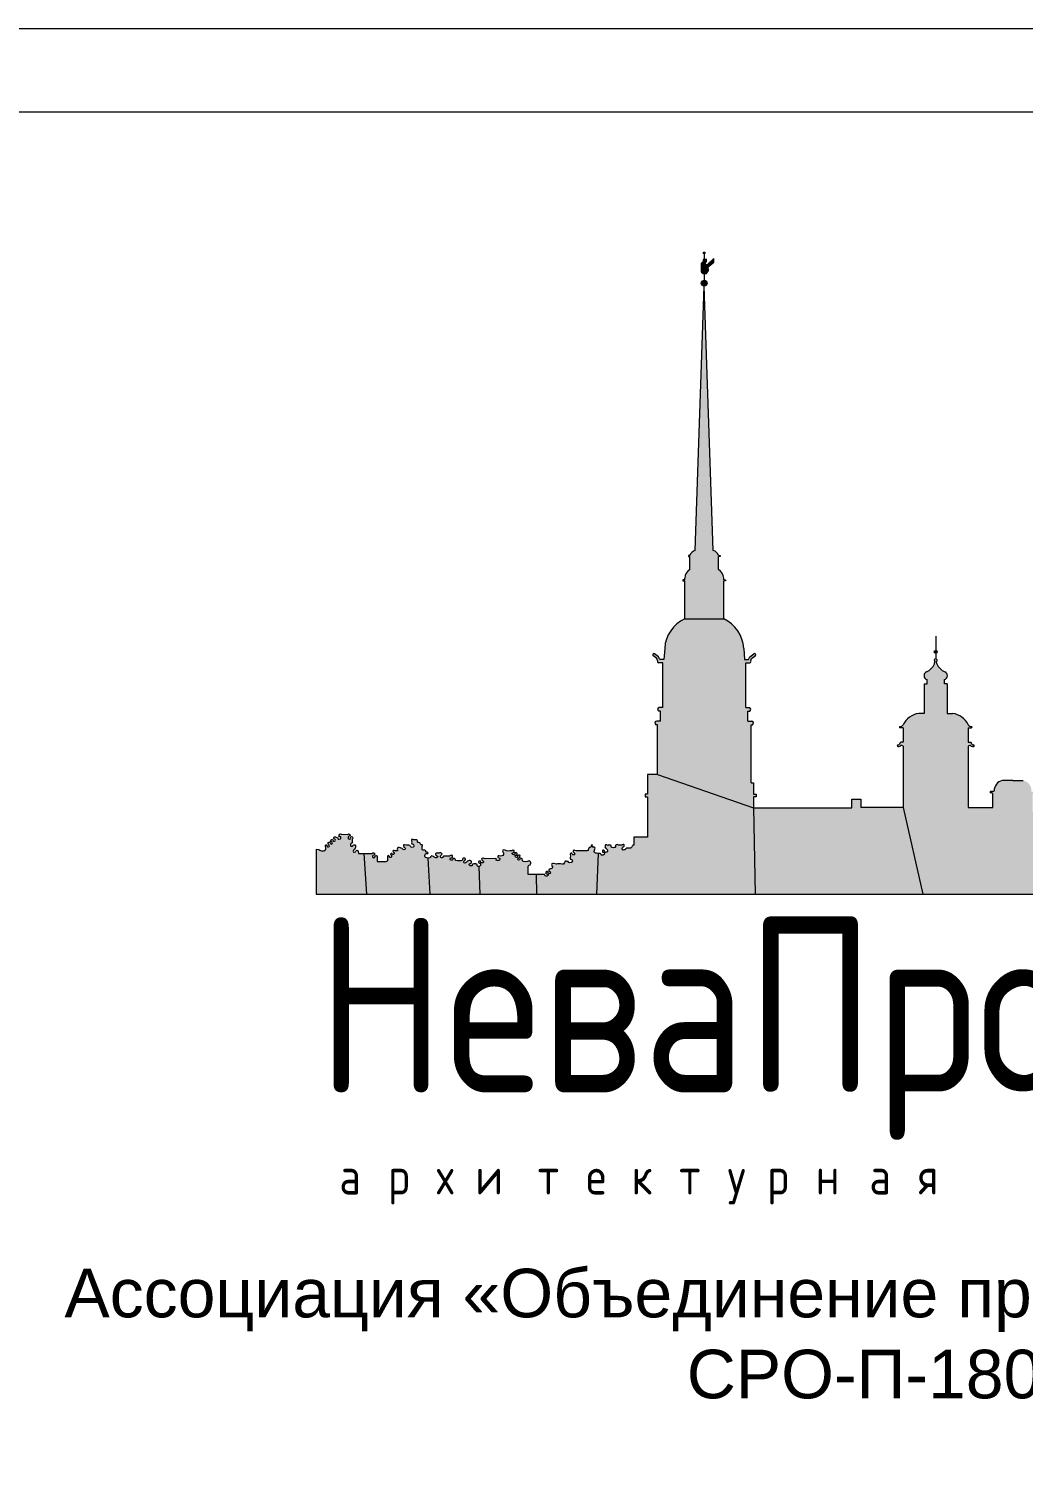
# Model space of a CAD drawing. Header units: metres. Extents: x -1525 to -1043, y -1331 to -1144.
# Drawn here: x -1490.4 to -1484.43, y -1164.93 to -1156.33 of the extents above; entities that cross this region are included whole.
import ezdxf

# ---------------------------------------------------------------- set-up
doc = ezdxf.new("R2010")
doc.units = ezdxf.units.M
doc.header["$MEASUREMENT"] = 0
doc.layers.add('контур здания на ситуации', color=1, linetype='Continuous', lineweight=30)
doc.styles.add('GOST 2.304', font='CS_Gost2304.shx')
doc.styles.get("Standard").update_dxf_attribs({"font": 'txt.shx', "width": 0.8, "height": 0.0025})

# ---------------------------------------------------------------- blocks, each defined once
blk = doc.blocks.new('A$C2C6E360E_1_4')
at = {"linetype": 'Continuous', "lineweight": -2, "ltscale": 0.1}
for points in [[(-10.6662, -0.6725), (-10.6871, -0.672), (-10.6985, -0.6636), (-10.6989, -0.6128), (-10.6875, -0.6012), (-10.6875, -0.5876), (-10.6671, -0.5873), (-10.6674, -0.6026), (-10.6733, -0.603), (-10.6725, -0.6205), (-10.6634, -0.6202), (-10.6229, -0.582), (-10.6235, -0.6054), (-10.6556, -0.6334), (-10.6539, -0.6544)], [(-10.6753, -0.549, 1), (-10.6854, -0.549, 1)], [(-10.5634, -2.5175), (-10.5519, -2.5175), (-10.5519, -2.5113), (-10.5634, -2.5113), (-10.5634, -2.501, 0.245371), (-10.5938, -2.4487), (-10.5938, -2.3719), (-10.5855, -2.3719), (-10.5855, -2.3658), (-10.5938, -2.3658, 0.240353), (-10.6259, -2.3359), (-10.6803, -0.7479), (-10.7348, -2.3359, 0.240353), (-10.7668, -2.3658), (-10.7752, -2.3658), (-10.7752, -2.3719), (-10.7668, -2.3719), (-10.7668, -2.4487, 0.245371), (-10.7972, -2.501), (-10.7972, -2.5113), (-10.8087, -2.5113), (-10.8087, -2.5175), (-10.7972, -2.5175), (-10.7972, -2.7456), (-10.5634, -2.7456)], [(-10.663, -0.7305, 1), (-10.6977, -0.7305, 1)], [(-10.4314, -3.0104), (-10.4059, -3.0104, 0.409034), (-10.4005, -2.9962), (-10.3968, -2.9834), (-10.3722, -2.9649, 0.850559), (-10.3843, -2.9567), (-10.407, -2.9737), (-10.4138, -2.9902), (-10.4383, -2.9902), (-10.4434, -2.9226, 0.273634), (-10.5634, -2.7456), (-10.7972, -2.7456, 0.273634), (-10.9173, -2.9226), (-10.9224, -2.9902), (-10.9468, -2.9902), (-10.9537, -2.9737), (-10.9783, -2.9552, 0.71604), (-10.9885, -2.9649), (-10.9639, -2.9834), (-10.9602, -2.9962, 0.409034), (-10.9548, -3.0104), (-10.9293, -3.0104), (-10.9293, -3.2778), (-10.9512, -3.2778, 0.692678), (-10.9533, -3.2989), (-10.9424, -3.2989), (-10.9424, -3.3595), (-10.9653, -3.3595, 0.789101), (-10.9696, -3.381), (-10.9613, -3.381), (-10.9613, -3.6795), (-10.3843, -3.8808), (-10.3843, -3.814), (-10.3688, -3.814), (-10.3688, -3.7976), (-10.3843, -3.7976), (-10.3843, -3.7292), (-10.3994, -3.7292), (-10.3994, -3.381), (-10.3911, -3.381, 0.818526), (-10.3962, -3.3595), (-10.4183, -3.3595), (-10.4183, -3.2989), (-10.4074, -3.2989, 0.692678), (-10.4095, -3.2778), (-10.4314, -3.2778)], [(-8.613, -3.9381), (-8.6155, -3.9381), (-8.6188, -3.9354), (-8.6221, -3.9283), (-8.6285, -3.9275), (-8.6338, -3.9254), (-8.6393, -3.9248), (-8.6442, -3.9271), (-8.6464, -3.9294), (-8.648, -3.9376), (-8.6533, -3.9397), (-8.6609, -3.9406), (-8.6687, -3.9397), (-8.6748, -3.939), (-8.6771, -3.9303), (-8.6782, -3.9273), (-8.6813, -3.9259), (-8.6883, -3.9258), (-8.6912, -3.9303), (-8.6931, -3.9334), (-8.695, -3.9362), (-8.7051, -3.9331), (-8.7041, -3.924), (-8.6989, -3.9214), (-8.6932, -3.9187), (-8.6918, -3.9153), (-8.6954, -3.9071), (-8.7036, -3.9053), (-8.7091, -3.9048), (-8.7091, -3.794), (-8.7043, -3.794), (-8.7043, -3.7898), (-8.6955, -3.7898, 0.987681), (-8.6974, -3.7821), (-8.7177, -3.7821, 0.380531), (-8.7661, -3.7162), (-8.8291, -3.7162), (-8.8921, -3.7162, 0.380531), (-8.9405, -3.7821), (-8.9625, -3.7821, 1.012473), (-8.9606, -3.7898), (-8.9539, -3.7898), (-8.9539, -3.794), (-8.9491, -3.794), (-8.9491, -3.8782), (-9.0962, -3.8782), (-9.0962, -3.5104, -0.473931), (-9.0783, -3.5093, 0.340172), (-9.062, -3.5099, 0.608909), (-9.0644, -3.5023, -0.218924), (-9.0746, -3.4973, 0.241035), (-9.0817, -3.4864), (-9.0962, -3.4864), (-9.0962, -3.3997), (-9.076, -3.3997, 0.746498), (-9.0762, -3.3926, -0.233077), (-9.0962, -3.382, 0.244578), (-9.1903, -3.3135), (-9.2233, -3.3135), (-9.2233, -3.1352), (-9.2399, -3.1352), (-9.2399, -3.1104, 0.712425), (-9.236, -3.0641, -0.19933), (-9.2843, -3.0155), (-9.2871, -3.001, 0.757963), (-9.2916, -2.985, 0.757963), (-9.2961, -3.001), (-9.299, -3.0155, -0.19933), (-9.3473, -3.0641, 0.712425), (-9.3434, -3.1104), (-9.3434, -3.1352), (-9.36, -3.1352), (-9.36, -3.3135), (-9.393, -3.3135, 0.244578), (-9.487, -3.382, -0.233077), (-9.5071, -3.3926, 1.028208), (-9.505, -3.3997), (-9.487, -3.3997), (-9.487, -3.4864), (-9.5016, -3.4864, 0.241035), (-9.5087, -3.4973, -0.218924), (-9.5189, -3.5023, 0.608909), (-9.5213, -3.5099, 0.340172), (-9.5049, -3.5093, -0.473931), (-9.487, -3.5104), (-9.487, -3.8782), (-9.3692, -4.3992), (-8.575, -4.3992)], [(-9.3003, -2.944, 1), (-9.2829, -2.944, 1)], [(-11.326, -4.3992), (-11.3162, -4.1541), (-11.3136, -4.1537), (-11.3047, -4.1538), (-11.3008, -4.156), (-11.2986, -4.1593), (-11.2983, -4.1626), (-11.2958, -4.1632), (-11.2919, -4.164), (-11.2859, -4.1645), (-11.2813, -4.1611), (-11.2775, -4.1512), (-11.279, -4.1497), (-11.2825, -4.1465), (-11.2842, -4.1463), (-11.2897, -4.1456), (-11.291, -4.1406), (-11.2906, -4.1376), (-11.2876, -4.1344), (-11.2815, -4.1337), (-11.2796, -4.1367), (-11.2785, -4.1409), (-11.278, -4.1427), (-11.277, -4.1462), (-11.275, -4.1469), (-11.2721, -4.1479), (-11.2686, -4.147), (-11.2653, -4.1462), (-11.2611, -4.1413), (-11.2607, -4.1357), (-11.2606, -4.1338), (-11.2622, -4.1295), (-11.2642, -4.1283), (-11.2672, -4.1264), (-11.2693, -4.1251), (-11.2718, -4.1228), (-11.2731, -4.1193), (-11.276, -4.1143), (-11.2753, -4.1095), (-11.2747, -4.1057), (-11.2723, -4.1027), (-11.2666, -4.1022), (-11.2624, -4.1037), (-11.2578, -4.1052), (-11.2557, -4.1049), (-11.2542, -4.1046), (-11.2501, -4.104), (-11.2463, -4.1023), (-11.2432, -4.1038), (-11.2389, -4.1058), (-11.2386, -4.1096), (-11.238, -4.1165), (-11.232, -4.1191), (-11.2249, -4.1199), (-11.2201, -4.1191), (-11.2158, -4.1185), (-11.2143, -4.1183), (-11.2119, -4.1164), (-11.2129, -4.1093), (-11.2125, -4.1053), (-11.2079, -4.1015), (-11.2033, -4.1003), (-11.1952, -4.1043), (-11.1879, -4.1043), (-11.1813, -4.1043), (-11.1758, -4.1037), (-11.1733, -4.1027), (-11.1667, -4.1002), (-11.163, -4.1001), (-11.1614, -4.1016), (-11.1597, -4.1045), (-11.1604, -4.1104), (-11.1641, -4.1143), (-11.1669, -4.1145), (-11.1682, -4.1158), (-11.1712, -4.1189), (-11.1723, -4.1219), (-11.172, -4.1265), (-11.169, -4.1316), (-11.1663, -4.1332), (-11.1621, -4.1315), (-11.1562, -4.1322), (-11.153, -4.1284), (-11.1518, -4.1269), (-11.1494, -4.124), (-11.1456, -4.1231), (-11.1429, -4.1225), (-11.1393, -4.1213), (-11.1353, -4.1216), (-11.1308, -4.1218), (-11.1251, -4.1222), (-11.1219, -4.1214), (-11.1202, -4.121), (-11.1182, -4.1205), (-11.1171, -4.1185), (-11.1148, -4.1145), (-11.1128, -4.111), (-11.1111, -4.108), (-11.1094, -4.105), (-11.1033, -4.1047), (-11.1033, -4.0556), (-11.02, -4.0556), (-11.02, -3.814), (-11.035, -3.814), (-11.035, -3.7976), (-11.02, -3.7976), (-11.02, -3.6795), (-10.9613, -3.6795), (-10.3843, -3.8808), (-10.3741, -4.3992)], [(-10.3741, -4.3992), (-10.3843, -3.8808), (-9.794, -3.8808), (-9.794, -3.8277), (-9.7415, -3.8277), (-9.7415, -3.879), (-9.487, -3.8782), (-9.3692, -4.3992)], [(-13.0071, -4.3992), (-13.0071, -4.1274), (-12.9923, -4.1305), (-12.9866, -4.1341), (-12.981, -4.1363), (-12.9756, -4.1375), (-12.9714, -4.1376), (-12.9621, -4.1379), (-12.9559, -4.1347), (-12.9525, -4.1317), (-12.9504, -4.1273), (-12.9502, -4.1192), (-12.952, -4.1125), (-12.9516, -4.1039), (-12.9481, -4.1015), (-12.9443, -4.1023), (-12.9433, -4.1055), (-12.9415, -4.1121), (-12.9391, -4.1133), (-12.9349, -4.1138), (-12.9308, -4.1116), (-12.928, -4.1078), (-12.9311, -4.1018), (-12.9349, -4.099), (-12.9372, -4.0937), (-12.934, -4.0877), (-12.9285, -4.0848), (-12.9243, -4.0876), (-12.9224, -4.0904), (-12.9192, -4.0969), (-12.9136, -4.0974), (-12.9115, -4.0932), (-12.9106, -4.0892), (-12.9122, -4.0863), (-12.9157, -4.0835), (-12.9196, -4.0818), (-12.9205, -4.0778), (-12.9184, -4.0725), (-12.9148, -4.0704), (-12.9118, -4.0709), (-12.9073, -4.0721), (-12.9061, -4.0764), (-12.9053, -4.0786), (-12.9036, -4.0801), (-12.8986, -4.0805), (-12.8946, -4.0783), (-12.8917, -4.0733), (-12.8939, -4.0705), (-12.896, -4.0671), (-12.8994, -4.0662), (-12.9032, -4.0613), (-12.9025, -4.0578), (-12.9005, -4.0547), (-12.8926, -4.054), (-12.8878, -4.0563), (-12.8794, -4.0577), (-12.8774, -4.065), (-12.8762, -4.0674), (-12.8728, -4.0687), (-12.8621, -4.0653), (-12.8601, -4.0627), (-12.8593, -4.0576), (-12.8609, -4.0544), (-12.868, -4.0536), (-12.8716, -4.0484), (-12.8702, -4.0434), (-12.8664, -4.0379), (-12.8606, -4.0364), (-12.8578, -4.0386), (-12.8229, -4.0408), (-12.8162, -4.0386), (-12.814, -4.0369), (-12.8052, -4.0405), (-12.8043, -4.0456), (-12.8054, -4.0481), (-12.8099, -4.0504), (-12.814, -4.0514), (-12.817, -4.0563), (-12.8158, -4.0641), (-12.8137, -4.0668), (-12.8084, -4.0672), (-12.8021, -4.0632), (-12.8011, -4.0582), (-12.7992, -4.0538), (-12.7941, -4.0519), (-12.7896, -4.0553), (-12.7886, -4.06), (-12.79, -4.066), (-12.7912, -4.0681), (-12.7913, -4.0744), (-12.7911, -4.0835), (-12.7905, -4.0879), (-12.792, -4.0903), (-12.8004, -4.0952), (-12.8025, -4.1001), (-12.8015, -4.1052), (-12.7992, -4.1098), (-12.7905, -4.111), (-12.7877, -4.1078), (-12.7861, -4.1039), (-12.7817, -4.1013), (-12.7758, -4.1018), (-12.773, -4.1034), (-12.7714, -4.1055), (-12.7712, -4.1103), (-12.773, -4.1172), (-12.7742, -4.1224), (-12.7786, -4.1286), (-12.7846, -4.1332), (-12.7858, -4.1409), (-12.7835, -4.1454), (-12.7791, -4.1466), (-12.7717, -4.1441), (-12.7697, -4.1393), (-12.7642, -4.1351), (-12.7587, -4.1369), (-12.7551, -4.1412), (-12.7543, -4.1513), (-12.7538, -4.1533), (-12.7227, -4.1537), (-12.7064, -4.3992)], [(-12.7064, -4.3992), (-12.7227, -4.1537), (-12.6742, -4.1535), (-12.6676, -4.1509), (-12.6647, -4.1507), (-12.659, -4.1529), (-12.6575, -4.1567), (-12.6585, -4.1615), (-12.6617, -4.1635), (-12.6677, -4.1671), (-12.6696, -4.1707), (-12.6697, -4.175), (-12.6666, -4.1801), (-12.6638, -4.1811), (-12.6589, -4.1779), (-12.6565, -4.1754), (-12.6545, -4.17), (-12.6525, -4.1657), (-12.6478, -4.1657), (-12.6439, -4.1676), (-12.6428, -4.1686), (-12.6411, -4.1731), (-12.6424, -4.1834), (-12.6424, -4.2027), (-12.5881, -4.2027), (-12.5881, -4.2027), (-12.5864, -4.2026), (-12.5836, -4.2021), (-12.5823, -4.2004), (-12.5801, -4.1968), (-12.5773, -4.1933), (-12.5793, -4.1911), (-12.5804, -4.1893), (-12.5791, -4.1803), (-12.5786, -4.1773), (-12.5804, -4.1738), (-12.58, -4.1703), (-12.5786, -4.1676), (-12.5761, -4.1662), (-12.5731, -4.1668), (-12.5699, -4.1692), (-12.569, -4.1729), (-12.5677, -4.1766), (-12.5641, -4.1778), (-12.5602, -4.178), (-12.5569, -4.1735), (-12.5556, -4.1705), (-12.5558, -4.1645), (-12.5581, -4.1626), (-12.5607, -4.1615), (-12.5626, -4.1592), (-12.5601, -4.1552), (-12.5583, -4.154), (-12.5538, -4.1544), (-12.5502, -4.1576), (-12.5476, -4.1602), (-12.5434, -4.1597), (-12.5416, -4.1581), (-12.5396, -4.1514), (-12.541, -4.1476), (-12.5438, -4.1466), (-12.5468, -4.1447), (-12.5486, -4.1411), (-12.5474, -4.1375), (-12.5446, -4.1362), (-12.54, -4.136), (-12.5344, -4.1381), (-12.5262, -4.1386), (-12.5207, -4.1384), (-12.5201, -4.1341), (-12.5211, -4.1284), (-12.5191, -4.1231), (-12.5143, -4.1181), (-12.5103, -4.1186), (-12.5025, -4.1209), (-12.4977, -4.1214), (-12.4913, -4.1243), (-12.4865, -4.1304), (-12.4823, -4.1317), (-12.476, -4.1306), (-12.4736, -4.1262), (-12.4733, -4.1212), (-12.4754, -4.1176), (-12.4789, -4.1164), (-12.4842, -4.113), (-12.4842, -4.1071), (-12.4833, -4.1029), (-12.4785, -4.1014), (-12.4708, -4.1045), (-12.4513, -4.1047), (-12.4459, -4.1057), (-12.4438, -4.1078), (-12.4429, -4.1123), (-12.4378, -4.117), (-12.4318, -4.1176), (-12.426, -4.1161), (-12.4231, -4.1117), (-12.4231, -4.1076), (-12.4245, -4.1008), (-12.4261, -4.0983), (-12.4286, -4.0975), (-12.4332, -4.0953), (-12.4353, -4.0904), (-12.4341, -4.0838), (-12.4342, -4.0813), (-12.4366, -4.0774), (-12.4364, -4.074), (-12.4354, -4.0708), (-12.4338, -4.0701), (-12.4265, -4.07), (-12.422, -4.0714), (-12.4164, -4.0716), (-12.4068, -4.072), (-12.4036, -4.0722), (-12.4017, -4.0734), (-12.4002, -4.0774), (-12.4001, -4.0815), (-12.4001, -4.0843), (-12.4002, -4.0861), (-12.3983, -4.0885), (-12.396, -4.0886), (-12.3915, -4.0882), (-12.3866, -4.0894), (-12.3842, -4.0916), (-12.3833, -4.0938), (-12.3827, -4.0978), (-12.3787, -4.1017), (-12.3744, -4.1015), (-12.3715, -4.1026), (-12.3703, -4.1042), (-12.3698, -4.1065), (-12.3706, -4.1089), (-12.3718, -4.1102), (-12.3717, -4.1175), (-12.3719, -4.1211), (-12.3721, -4.1246), (-12.3712, -4.1304), (-12.37, -4.1335), (-12.3668, -4.1342), (-12.3642, -4.134), (-12.361, -4.134), (-12.3553, -4.134), (-12.3525, -4.1353), (-12.3516, -4.1367), (-12.3496, -4.1403), (-12.3502, -4.1439), (-12.3481, -4.1458), (-12.3413, -4.1463), (-12.3374, -4.1483), (-12.3353, -4.1519), (-12.3376, -4.1543), (-12.3426, -4.1541), (-12.3471, -4.1542), (-12.352, -4.1563), (-12.3545, -4.1602), (-12.3561, -4.1663), (-12.3558, -4.1703), (-12.3551, -4.1754), (-12.3513, -4.1785), (-12.3451, -4.1807), (-12.3376, -4.1817), (-12.3254, -4.3992)], [(-11.6857, -4.3992), (-11.6874, -4.281), (-11.6381, -4.281), (-11.6371, -4.2864), (-11.6353, -4.2885), (-11.629, -4.2906), (-11.622, -4.2903), (-11.6167, -4.2833), (-11.6169, -4.2803), (-11.6194, -4.2778), (-11.621, -4.2778), (-11.6257, -4.2768), (-11.6295, -4.2746), (-11.6316, -4.2709), (-11.6288, -4.2647), (-11.6258, -4.2614), (-11.6209, -4.2623), (-11.6157, -4.2672), (-11.6159, -4.272), (-11.6112, -4.2752), (-11.6062, -4.275), (-11.6021, -4.2733), (-11.6036, -4.2699), (-11.6025, -4.2653), (-11.6037, -4.2621), (-11.6086, -4.2613), (-11.6118, -4.2595), (-11.6133, -4.2555), (-11.6125, -4.2508), (-11.6083, -4.2472), (-11.6048, -4.2466), (-11.5995, -4.2463), (-11.5948, -4.2442), (-11.5914, -4.2415), (-11.5896, -4.237), (-11.5913, -4.233), (-11.594, -4.2301), (-11.5948, -4.2248), (-11.5954, -4.2203), (-11.5944, -4.2156), (-11.5885, -4.2139), (-11.5832, -4.2149), (-11.5743, -4.2165), (-11.5658, -4.2175), (-11.5608, -4.2153), (-11.5423, -4.2164), (-11.5333, -4.2186), (-11.5243, -4.2183), (-11.5175, -4.2087), (-11.5153, -4.2008), (-11.5092, -4.201), (-11.5036, -4.2012), (-11.4962, -4.2031), (-11.4927, -4.2083), (-11.4892, -4.2107), (-11.4743, -4.2082), (-11.4734, -4.2045), (-11.471, -4.1988), (-11.4742, -4.1927), (-11.4767, -4.1909), (-11.4815, -4.1874), (-11.4846, -4.1815), (-11.4836, -4.1774), (-11.4818, -4.1706), (-11.484, -4.1587), (-11.4833, -4.1548), (-11.48, -4.1518), (-11.474, -4.1531), (-11.4721, -4.1581), (-11.4686, -4.1613), (-11.4633, -4.1627), (-11.4604, -4.1616), (-11.4573, -4.1573), (-11.4574, -4.1528), (-11.4602, -4.1491), (-11.4623, -4.1476), (-11.466, -4.145), (-11.4672, -4.1412), (-11.4666, -4.1375), (-11.4631, -4.1345), (-11.4588, -4.1345), (-11.4564, -4.1362), (-11.4476, -4.1381), (-11.3974, -4.1379), (-11.3893, -4.1385), (-11.3819, -4.138), (-11.3767, -4.1353), (-11.3754, -4.1318), (-11.374, -4.1267), (-11.3731, -4.1232), (-11.3723, -4.1215), (-11.3701, -4.1184), (-11.3665, -4.1172), (-11.3627, -4.1161), (-11.3578, -4.114), (-11.3585, -4.1076), (-11.3564, -4.1034), (-11.3541, -4.1023), (-11.3499, -4.1043), (-11.3485, -4.1082), (-11.3499, -4.1118), (-11.3506, -4.1134), (-11.3512, -4.115), (-11.348, -4.1173), (-11.3469, -4.117), (-11.3409, -4.1157), (-11.3371, -4.1184), (-11.3352, -4.1212), (-11.3357, -4.1272), (-11.3385, -4.1334), (-11.3406, -4.1392), (-11.3396, -4.1439), (-11.3386, -4.1483), (-11.3325, -4.1516), (-11.3267, -4.1528), (-11.3189, -4.1546), (-11.3162, -4.1541), (-11.326, -4.3992)], [(-12.3254, -4.3992), (-12.3376, -4.1817), (-12.3257, -4.1803), (-12.3225, -4.1783), (-12.3217, -4.175), (-12.3203, -4.1722), (-12.3181, -4.1696), (-12.315, -4.1679), (-12.3099, -4.1695), (-12.3046, -4.1713), (-12.3011, -4.1732), (-12.2997, -4.177), (-12.2959, -4.179), (-12.2902, -4.1802), (-12.2855, -4.1801), (-12.2788, -4.1747), (-12.2786, -4.1721), (-12.2799, -4.1697), (-12.286, -4.1666), (-12.2897, -4.1641), (-12.2913, -4.1604), (-12.2915, -4.1575), (-12.2914, -4.1561), (-12.2857, -4.152), (-12.2809, -4.151), (-12.2773, -4.1519), (-12.2731, -4.1522), (-12.2673, -4.1509), (-12.2635, -4.1501), (-12.2604, -4.1507), (-12.257, -4.1525), (-12.2541, -4.1551), (-12.2531, -4.1589), (-12.2574, -4.1644), (-12.2603, -4.1665), (-12.2623, -4.1708), (-12.2621, -4.1747), (-12.2602, -4.1775), (-12.2562, -4.1801), (-12.2514, -4.1807), (-12.2479, -4.1788), (-12.2477, -4.1764), (-12.2441, -4.1705), (-12.2134, -4.1702), (-12.2077, -4.1699), (-12.2055, -4.1681), (-12.2028, -4.1657), (-12.198, -4.1648), (-12.1938, -4.1655), (-12.191, -4.1671), (-12.19, -4.1688), (-12.1892, -4.1727), (-12.1903, -4.1766), (-12.1927, -4.1792), (-12.1951, -4.1803), (-12.1969, -4.1805), (-12.2012, -4.181), (-12.2038, -4.1836), (-12.2045, -4.1871), (-12.2041, -4.1905), (-12.2019, -4.1934), (-12.1972, -4.194), (-12.1918, -4.194), (-12.1888, -4.1899), (-12.1884, -4.1875), (-12.1865, -4.1851), (-12.1829, -4.1842), (-12.1784, -4.1847), (-12.1753, -4.1861), (-12.1737, -4.1888), (-12.1731, -4.1915), (-12.1731, -4.1946), (-12.172, -4.1966), (-12.1592, -4.1979), (-12.1496, -4.1981), (-12.1407, -4.1977), (-12.1348, -4.1961), (-12.1308, -4.1918), (-12.1301, -4.1885), (-12.1282, -4.1842), (-12.127, -4.1825), (-12.1224, -4.1823), (-12.1165, -4.1828), (-12.1136, -4.1849), (-12.1122, -4.1881), (-12.1112, -4.1909), (-12.1157, -4.1962), (-12.1194, -4.1978), (-12.1221, -4.2013), (-12.1229, -4.2048), (-12.1226, -4.2086), (-12.1205, -4.2105), (-12.1132, -4.2118), (-12.1076, -4.2087), (-12.1033, -4.2048), (-12.0992, -4.2008), (-12.0947, -4.1983), (-12.0901, -4.1965), (-12.0837, -4.1961), (-12.0793, -4.1977), (-12.0767, -4.2002), (-12.0765, -4.2039), (-12.0769, -4.2079), (-12.0781, -4.2117), (-12.0802, -4.2132), (-12.0848, -4.2137), (-12.0883, -4.2154), (-12.0898, -4.2174), (-12.0904, -4.2213), (-12.0891, -4.2248), (-12.0867, -4.2273), (-12.0804, -4.2277), (-12.0744, -4.2273), (-12.0716, -4.2257), (-12.0713, -4.2193), (-12.0673, -4.2177), (-12.0629, -4.2166), (-12.0565, -4.2167), (-12.0506, -4.217), (-12.0476, -4.2179), (-12.0441, -4.219), (-12.0418, -4.2224), (-12.0413, -4.2259), (-12.04, -4.2304), (-12.0359, -4.2319), (-12.032, -4.2314), (-12.0255, -4.3992)], [(-12.0255, -4.3992), (-12.032, -4.2314), (-12.028, -4.2308), (-12.0247, -4.2281), (-12.0227, -4.2258), (-12.0219, -4.2236), (-12.0225, -4.2165), (-12.0238, -4.2146), (-12.0323, -4.211), (-12.0346, -4.207), (-12.0349, -4.2038), (-12.0336, -4.2017), (-12.0299, -4.1997), (-12.0244, -4.1989), (-12.0216, -4.2021), (-12.0205, -4.2061), (-12.0193, -4.2095), (-12.0168, -4.211), (-12.0128, -4.211), (-12.0057, -4.2096), (-12.0042, -4.2052), (-12.0043, -4.2027), (-12.0057, -4.1991), (-12.0088, -4.1982), (-12.0126, -4.1955), (-12.0145, -4.1909), (-12.0154, -4.1868), (-12.0134, -4.184), (-12.0076, -4.1822), (-12.0037, -4.1828), (-12.0011, -4.1837), (-11.9945, -4.1857), (-11.9352, -4.1851), (-11.929, -4.1853), (-11.9266, -4.1866), (-11.9277, -4.1897), (-11.9273, -4.1939), (-11.9215, -4.1955), (-11.9125, -4.196), (-11.9085, -4.1933), (-11.9063, -4.1892), (-11.9069, -4.1827), (-11.9083, -4.1812), (-11.9173, -4.1773), (-11.9192, -4.1741), (-11.9188, -4.1702), (-11.9162, -4.1687), (-11.9103, -4.1688), (-11.9026, -4.1697), (-11.8945, -4.1685), (-11.8878, -4.166), (-11.8848, -4.1607), (-11.8841, -4.1566), (-11.8846, -4.1512), (-11.8864, -4.1471), (-11.889, -4.1443), (-11.8897, -4.139), (-11.8885, -4.1342), (-11.8818, -4.1324), (-11.8752, -4.1345), (-11.8653, -4.139), (-11.8584, -4.1394), (-11.8455, -4.1388), (-11.8368, -4.1383), (-11.8331, -4.1376), (-11.8301, -4.1346), (-11.8233, -4.1352), (-11.821, -4.1369), (-11.82, -4.1415), (-11.8224, -4.1476), (-11.8238, -4.1488), (-11.8258, -4.1488), (-11.8289, -4.1501), (-11.8318, -4.1522), (-11.8315, -4.1562), (-11.8282, -4.1601), (-11.8262, -4.1615), (-11.8194, -4.1611), (-11.8169, -4.1575), (-11.8167, -4.154), (-11.8153, -4.1503), (-11.8105, -4.1495), (-11.8061, -4.1511), (-11.8032, -4.1546), (-11.8014, -4.1589), (-11.8034, -4.1635), (-11.8092, -4.164), (-11.8133, -4.1652), (-11.8154, -4.1677), (-11.8147, -4.1715), (-11.8131, -4.1745), (-11.8107, -4.1764), (-11.8067, -4.1781), (-11.8039, -4.1775), (-11.8, -4.1744), (-11.7996, -4.1708), (-11.7983, -4.1676), (-11.7928, -4.1643), (-11.7889, -4.165), (-11.7847, -4.1669), (-11.787, -4.1764), (-11.7901, -4.179), (-11.797, -4.1825), (-11.799, -4.1859), (-11.7991, -4.1903), (-11.7941, -4.1938), (-11.7885, -4.1926), (-11.7859, -4.189), (-11.7843, -4.1845), (-11.782, -4.1831), (-11.7748, -4.184), (-11.7716, -4.1863), (-11.77, -4.1952), (-11.7699, -4.1986), (-11.7686, -4.2011), (-11.7635, -4.2031), (-11.7531, -4.2032), (-11.7429, -4.2031), (-11.7365, -4.2008), (-11.7317, -4.1993), (-11.7286, -4.1989), (-11.7245, -4.2019), (-11.7225, -4.2032), (-11.721, -4.2082), (-11.7198, -4.2126), (-11.7224, -4.219), (-11.7247, -4.2215), (-11.7296, -4.2246), (-11.7367, -4.2298), (-11.7367, -4.281), (-11.6874, -4.281), (-11.6857, -4.3992)]]:
    blk.add_hatch(color=7, dxfattribs=at).paths.add_polyline_path(points)
at = {"color": 7, "linetype": 'Continuous', "lineweight": -2, "ltscale": 0.1}
for p, q in [((-10.6803, -0.5541), (-10.6803, -0.5875)), ((-10.6803, -0.6722), (-10.6803, -0.7131)), ((-10.7348, -2.3363), (-10.6803, -0.7479)), ((-10.6259, -2.3363), (-10.6803, -0.7479)), ((-10.7668, -2.4498), (-10.7668, -2.3719)), ((-10.5938, -2.4498), (-10.5938, -2.3719)), ((-10.7972, -2.5113), (-10.7972, -2.501)), ((-10.7972, -2.7456), (-10.7972, -2.5175)), ((-10.5634, -2.5113), (-10.5634, -2.501)), ((-10.5634, -2.7456), (-10.5634, -2.5175)), ((-10.7972, -2.7456), (-10.5634, -2.7456)), ((-10.9173, -2.9226), (-10.9224, -2.9902)), ((-10.4434, -2.9226), (-10.4383, -2.9902)), ((-9.2916, -2.8497), (-9.2916, -2.9353)), ((-10.9639, -2.9834), (-10.9885, -2.9649)), ((-10.9537, -2.9737), (-10.9783, -2.9552)), ((-10.9602, -2.9962), (-10.9639, -2.9834)), ((-10.9468, -2.9902), (-10.9537, -2.9737)), ((-10.9224, -2.9902), (-10.9468, -2.9902)), ((-10.4383, -2.9902), (-10.4138, -2.9902)), ((-10.4138, -2.9902), (-10.407, -2.9737)), ((-10.407, -2.9737), (-10.3823, -2.9552)), ((-10.4005, -2.9962), (-10.3968, -2.9834)), ((-10.3968, -2.9834), (-10.3722, -2.9649)), ((-9.299, -3.0155), (-9.2961, -3.001)), ((-9.2916, -2.9527), (-9.2916, -2.985)), ((-9.2843, -3.0155), (-9.2871, -3.001)), ((-10.9293, -3.0104), (-10.9548, -3.0104)), ((-10.9293, -3.2778), (-10.9293, -3.0104)), ((-10.4314, -3.2778), (-10.4314, -3.0104)), ((-10.4314, -3.0104), (-10.4059, -3.0104)), ((-9.36, -3.1352), (-9.36, -3.3135)), ((-9.36, -3.1352), (-9.3434, -3.1352)), ((-9.3434, -3.1352), (-9.3434, -3.1102)), ((-9.2399, -3.1352), (-9.2399, -3.1102)), ((-9.2233, -3.1352), (-9.2399, -3.1352)), ((-9.2233, -3.1352), (-9.2233, -3.3135)), ((-10.9424, -3.2989), (-10.9533, -3.2989)), ((-10.9293, -3.2778), (-10.9512, -3.2778)), ((-10.9424, -3.3595), (-10.9424, -3.2989)), ((-10.4314, -3.2778), (-10.4095, -3.2778)), ((-10.4183, -3.3595), (-10.4183, -3.2989)), ((-10.4183, -3.2989), (-10.4074, -3.2989)), ((-9.36, -3.3135), (-9.393, -3.3135)), ((-9.2233, -3.3135), (-9.1903, -3.3135)), ((-10.9613, -3.381), (-10.9696, -3.381)), ((-10.9424, -3.3595), (-10.9653, -3.3595)), ((-10.9613, -3.6795), (-10.9613, -3.381)), ((-10.4183, -3.3595), (-10.3954, -3.3595)), ((-10.3994, -3.7292), (-10.3994, -3.381)), ((-10.3994, -3.381), (-10.3911, -3.381)), ((-9.487, -3.3997), (-9.5073, -3.3997)), ((-9.487, -3.3997), (-9.487, -3.4864)), ((-9.0962, -3.3997), (-9.0962, -3.4864)), ((-9.0962, -3.3997), (-9.076, -3.3997)), ((-9.487, -3.4864), (-9.5016, -3.4864)), ((-9.487, -3.5104), (-9.487, -3.8782)), ((-9.0962, -3.4864), (-9.0817, -3.4864)), ((-9.0962, -3.5104), (-9.0962, -3.8782)), ((-10.9613, -3.6795), (-11.02, -3.6795)), ((-11.02, -3.6795), (-11.02, -3.7976)), ((-10.9613, -3.6795), (-10.3843, -3.8808)), ((-10.3994, -3.7292), (-10.3843, -3.7292)), ((-10.3843, -3.7292), (-10.3843, -3.7976)), ((-8.9407, -3.7821), (-8.9626, -3.7821)), ((-8.8291, -3.7162), (-8.8921, -3.7162)), ((-8.8291, -3.7162), (-8.7661, -3.7162)), ((-11.02, -3.814), (-11.02, -4.0556)), ((-10.3843, -3.814), (-10.3843, -3.8808)), ((-8.9539, -3.7898), (-8.9629, -3.7898)), ((-8.9539, -3.794), (-8.9539, -3.7898)), ((-8.9491, -3.794), (-8.9539, -3.794)), ((-8.9491, -3.8782), (-8.9491, -3.794)), ((-10.3843, -3.8808), (-10.3741, -4.3992)), ((-9.487, -3.8782), (-9.7415, -3.879)), ((-9.487, -3.8782), (-9.3692, -4.3992)), ((-9.0962, -3.8782), (-8.9491, -3.8782)), ((-11.02, -4.0556), (-11.1033, -4.0556)), ((-11.1033, -4.0556), (-11.1033, -4.1047)), ((-12.7227, -4.1537), (-12.7064, -4.3992)), ((-12.6424, -4.1833), (-12.6424, -4.2027)), ((-12.6424, -4.2027), (-12.5881, -4.2027)), ((-12.3376, -4.1817), (-12.3254, -4.3992)), ((-11.3162, -4.1541), (-11.326, -4.3992)), ((-12.032, -4.2314), (-12.0255, -4.3992)), ((-11.7367, -4.281), (-11.7367, -4.2298)), ((-11.6381, -4.281), (-11.7367, -4.281)), ((-11.6874, -4.281), (-11.6857, -4.3992))]:
    blk.add_line(p, q, dxfattribs=at)
at = {"color": 7, "linetype": 'Continuous', "lineweight": -2, "ltscale": 0.1, "flags": 128}
blk.add_lwpolyline([(-10.6871, -0.672), (-10.6662, -0.6725), (-10.6539, -0.6544), (-10.6556, -0.6334), (-10.6235, -0.6054), (-10.6229, -0.582), (-10.6634, -0.6202), (-10.6725, -0.6205), (-10.6733, -0.603), (-10.6674, -0.6026), (-10.6671, -0.5873), (-10.6875, -0.5876), (-10.6875, -0.6012), (-10.6989, -0.6128), (-10.6985, -0.6636), (-10.6871, -0.672)], close=True, dxfattribs=at)
for points in [[(-10.7668, -2.3658), (-10.7752, -2.3658), (-10.7752, -2.3719), (-10.7668, -2.3719)], [(-10.5938, -2.3658), (-10.5855, -2.3658), (-10.5855, -2.3719), (-10.5938, -2.3719)], [(-10.7972, -2.5113), (-10.8087, -2.5113), (-10.8087, -2.5175), (-10.7972, -2.5175)], [(-10.5634, -2.5113), (-10.5519, -2.5113), (-10.5519, -2.5175), (-10.5634, -2.5175)], [(-11.02, -3.7976), (-11.035, -3.7976), (-11.035, -3.814), (-11.02, -3.814)], [(-10.3843, -3.7976), (-10.3688, -3.7976), (-10.3688, -3.814), (-10.3843, -3.814)], [(-10.3843, -3.8808), (-9.794, -3.8808), (-9.794, -3.8277), (-9.7415, -3.8277), (-9.7415, -3.879)], [(-13.0071, -4.1274), (-13.0071, -4.3992), (-5.0115, -4.3992), (-5.0115, -3.9639)], [(-13.0071, -4.1274), (-12.9923, -4.1305), (-12.9866, -4.1341), (-12.981, -4.1363), (-12.9756, -4.1375), (-12.9714, -4.1376), (-12.9621, -4.1379), (-12.9559, -4.1347), (-12.9525, -4.1317), (-12.9504, -4.1273), (-12.9502, -4.1192), (-12.952, -4.1125), (-12.9516, -4.1039), (-12.9481, -4.1015), (-12.9443, -4.1023), (-12.9433, -4.1055), (-12.9415, -4.1121), (-12.9391, -4.1133), (-12.9349, -4.1138), (-12.9308, -4.1116), (-12.928, -4.1078), (-12.9311, -4.1018), (-12.9349, -4.099), (-12.9372, -4.0937), (-12.934, -4.0877), (-12.9285, -4.0848), (-12.9243, -4.0876), (-12.9224, -4.0904), (-12.9192, -4.0969), (-12.9136, -4.0974), (-12.9115, -4.0932), (-12.9106, -4.0892), (-12.9122, -4.0863), (-12.9157, -4.0835), (-12.9196, -4.0818), (-12.9205, -4.0778), (-12.9184, -4.0725), (-12.9148, -4.0704), (-12.9118, -4.0709), (-12.9073, -4.0721), (-12.9061, -4.0764), (-12.9053, -4.0786), (-12.9036, -4.0801), (-12.8986, -4.0805), (-12.8946, -4.0783), (-12.8917, -4.0733), (-12.8939, -4.0705), (-12.896, -4.0671), (-12.8994, -4.0662), (-12.9032, -4.0613), (-12.9025, -4.0578), (-12.9005, -4.0547), (-12.8926, -4.054), (-12.8878, -4.0563), (-12.8794, -4.0577), (-12.8774, -4.065), (-12.8762, -4.0674), (-12.8728, -4.0687), (-12.8621, -4.0653), (-12.8601, -4.0627), (-12.8593, -4.0576), (-12.8609, -4.0544), (-12.868, -4.0536), (-12.8716, -4.0484), (-12.8702, -4.0434), (-12.8664, -4.0379), (-12.8606, -4.0364), (-12.8578, -4.0386), (-12.8229, -4.0408), (-12.8162, -4.0386), (-12.814, -4.0369), (-12.8052, -4.0405), (-12.8043, -4.0456), (-12.8054, -4.0481), (-12.8099, -4.0504), (-12.814, -4.0514), (-12.817, -4.0563), (-12.8158, -4.0641), (-12.8137, -4.0668), (-12.8084, -4.0672), (-12.8021, -4.0632), (-12.8011, -4.0582), (-12.7992, -4.0538), (-12.7941, -4.0519), (-12.7896, -4.0553), (-12.7886, -4.06), (-12.79, -4.066), (-12.7912, -4.0681), (-12.7913, -4.0744), (-12.7911, -4.0835), (-12.7905, -4.0879), (-12.792, -4.0903), (-12.8004, -4.0952), (-12.8025, -4.1001), (-12.8015, -4.1052), (-12.7992, -4.1098), (-12.7905, -4.111), (-12.7877, -4.1078), (-12.7861, -4.1039), (-12.7817, -4.1013), (-12.7758, -4.1018), (-12.773, -4.1034), (-12.7714, -4.1055), (-12.7712, -4.1103), (-12.773, -4.1172), (-12.7742, -4.1224), (-12.7786, -4.1286), (-12.7846, -4.1332), (-12.7858, -4.1409), (-12.7835, -4.1454), (-12.7791, -4.1466), (-12.7717, -4.1441), (-12.7697, -4.1393), (-12.7642, -4.1351), (-12.7587, -4.1369), (-12.7551, -4.1412), (-12.7543, -4.1513), (-12.7538, -4.1533), (-12.7227, -4.1537), (-12.6742, -4.1535), (-12.6676, -4.1509), (-12.6647, -4.1507), (-12.659, -4.1529), (-12.6575, -4.1567), (-12.6585, -4.1615), (-12.6617, -4.1635), (-12.6677, -4.1671), (-12.6696, -4.1707), (-12.6697, -4.175), (-12.6666, -4.1801), (-12.6638, -4.1811), (-12.6589, -4.1779), (-12.6565, -4.1754), (-12.6545, -4.17), (-12.6525, -4.1657), (-12.6478, -4.1657), (-12.6439, -4.1676), (-12.6428, -4.1686), (-12.6411, -4.1731), (-12.6424, -4.1834)], [(-11.7367, -4.2298), (-11.7296, -4.2246), (-11.7247, -4.2215), (-11.7224, -4.219), (-11.7198, -4.2126), (-11.721, -4.2082), (-11.7225, -4.2032), (-11.7245, -4.2019), (-11.7286, -4.1989), (-11.7317, -4.1993), (-11.7365, -4.2008), (-11.7429, -4.2031), (-11.7531, -4.2032), (-11.7635, -4.2031), (-11.7686, -4.2011), (-11.7699, -4.1986), (-11.77, -4.1952), (-11.7716, -4.1863), (-11.7748, -4.184), (-11.782, -4.1831), (-11.7843, -4.1845), (-11.7859, -4.189), (-11.7885, -4.1926), (-11.7941, -4.1938), (-11.7991, -4.1903), (-11.799, -4.1859), (-11.797, -4.1825), (-11.7901, -4.179), (-11.787, -4.1764), (-11.7847, -4.1669), (-11.7889, -4.165), (-11.7928, -4.1643), (-11.7983, -4.1676), (-11.7996, -4.1708), (-11.8, -4.1744), (-11.8039, -4.1775), (-11.8067, -4.1781), (-11.8107, -4.1764), (-11.8131, -4.1745), (-11.8147, -4.1715), (-11.8154, -4.1677), (-11.8133, -4.1652), (-11.8092, -4.164), (-11.8034, -4.1635), (-11.8014, -4.1589), (-11.8032, -4.1546), (-11.8061, -4.1511), (-11.8105, -4.1495), (-11.8153, -4.1503), (-11.8167, -4.154), (-11.8169, -4.1575), (-11.8194, -4.1611), (-11.8255, -4.1615), (-11.8269, -4.1611), (-11.8282, -4.1601), (-11.8315, -4.1562), (-11.8318, -4.1522), (-11.8289, -4.1501), (-11.8258, -4.1488), (-11.8238, -4.1488), (-11.8224, -4.1476), (-11.82, -4.1415), (-11.821, -4.1369), (-11.8233, -4.1352), (-11.8301, -4.1346), (-11.8331, -4.1376), (-11.8368, -4.1383), (-11.8455, -4.1388), (-11.8584, -4.1394), (-11.8653, -4.139), (-11.8752, -4.1345), (-11.8818, -4.1324), (-11.8885, -4.1342), (-11.8897, -4.139), (-11.889, -4.1443), (-11.8864, -4.1471), (-11.8846, -4.1512), (-11.8841, -4.1566), (-11.8848, -4.1607), (-11.8878, -4.166), (-11.8945, -4.1685), (-11.9026, -4.1697), (-11.9103, -4.1688), (-11.9162, -4.1687), (-11.9188, -4.1702), (-11.9192, -4.1741), (-11.9173, -4.1773), (-11.9083, -4.1812), (-11.9069, -4.1827), (-11.9063, -4.1892), (-11.9085, -4.1933), (-11.9125, -4.196), (-11.9215, -4.1955), (-11.9273, -4.1939), (-11.9277, -4.1897), (-11.9266, -4.1866), (-11.929, -4.1853), (-11.9352, -4.1851), (-11.9945, -4.1857), (-12.0011, -4.1837), (-12.0037, -4.1828), (-12.0076, -4.1822), (-12.0134, -4.184), (-12.0154, -4.1868), (-12.0145, -4.1909), (-12.0126, -4.1955), (-12.0088, -4.1982), (-12.0057, -4.1991), (-12.0046, -4.202), (-12.0043, -4.2033), (-12.0042, -4.2052), (-12.0057, -4.2096), (-12.0128, -4.211), (-12.0168, -4.211), (-12.0193, -4.2095), (-12.0205, -4.2061), (-12.0216, -4.2021), (-12.0244, -4.1989), (-12.0299, -4.1997), (-12.0336, -4.2017), (-12.0349, -4.2038), (-12.0346, -4.207), (-12.0323, -4.211), (-12.0238, -4.2146), (-12.0225, -4.2165), (-12.0219, -4.2236), (-12.0227, -4.2258), (-12.0247, -4.2281), (-12.028, -4.2308), (-12.0359, -4.2319), (-12.04, -4.2304), (-12.0413, -4.2259), (-12.0418, -4.2224), (-12.0441, -4.219), (-12.0476, -4.2179), (-12.0506, -4.217), (-12.0565, -4.2167), (-12.0629, -4.2166), (-12.0673, -4.2177), (-12.0713, -4.2193), (-12.0716, -4.2257), (-12.0744, -4.2273), (-12.0804, -4.2277), (-12.0867, -4.2273), (-12.0891, -4.2248), (-12.0904, -4.2213), (-12.0898, -4.2174), (-12.0883, -4.2154), (-12.0848, -4.2137), (-12.0802, -4.2132), (-12.0781, -4.2117), (-12.0769, -4.2079), (-12.0765, -4.2039), (-12.0767, -4.2002), (-12.0793, -4.1977), (-12.0837, -4.1961), (-12.0901, -4.1965), (-12.0947, -4.1983), (-12.0992, -4.2008), (-12.1033, -4.2048), (-12.1076, -4.2087), (-12.1132, -4.2118), (-12.1205, -4.2105), (-12.1226, -4.2086), (-12.1229, -4.2048), (-12.1221, -4.2013), (-12.1194, -4.1978), (-12.1157, -4.1962), (-12.1112, -4.1909), (-12.1122, -4.1881), (-12.1136, -4.1849), (-12.1165, -4.1828), (-12.1224, -4.1823), (-12.127, -4.1825), (-12.1282, -4.1842), (-12.1301, -4.1885), (-12.1308, -4.1918), (-12.1348, -4.1961), (-12.1407, -4.1977), (-12.1496, -4.1981), (-12.1592, -4.1979), (-12.172, -4.1966), (-12.1731, -4.1946), (-12.1731, -4.1915), (-12.1737, -4.1888), (-12.1753, -4.1861), (-12.1784, -4.1847), (-12.1829, -4.1842), (-12.1865, -4.1851), (-12.1884, -4.1875), (-12.1888, -4.1899), (-12.1918, -4.194), (-12.1972, -4.194), (-12.2019, -4.1934), (-12.2041, -4.1905), (-12.2045, -4.1871), (-12.2038, -4.1836), (-12.2012, -4.181), (-12.1969, -4.1805), (-12.1951, -4.1803), (-12.1927, -4.1792), (-12.1903, -4.1766), (-12.1892, -4.1727), (-12.19, -4.1688), (-12.191, -4.1671), (-12.1938, -4.1655), (-12.198, -4.1648), (-12.2028, -4.1657), (-12.2055, -4.1681), (-12.2077, -4.1699), (-12.2134, -4.1702), (-12.2441, -4.1705), (-12.2477, -4.1764), (-12.2479, -4.1788), (-12.2514, -4.1807), (-12.2562, -4.1801), (-12.2602, -4.1775), (-12.2621, -4.1747), (-12.2623, -4.1708), (-12.2603, -4.1665), (-12.2574, -4.1644), (-12.2531, -4.1589), (-12.2541, -4.1551), (-12.257, -4.1525), (-12.2604, -4.1507), (-12.2635, -4.1501), (-12.2673, -4.1509), (-12.2731, -4.1522), (-12.2773, -4.1519), (-12.2809, -4.151), (-12.2857, -4.152), (-12.2914, -4.1561), (-12.2915, -4.1575), (-12.2913, -4.1604), (-12.2897, -4.1641), (-12.286, -4.1666), (-12.2799, -4.1697), (-12.2786, -4.1721), (-12.2788, -4.1747), (-12.2855, -4.1801), (-12.2902, -4.1802), (-12.2959, -4.179), (-12.2997, -4.177), (-12.3011, -4.1732), (-12.3046, -4.1713), (-12.3099, -4.1695), (-12.315, -4.1679), (-12.3181, -4.1696), (-12.3203, -4.1722), (-12.3217, -4.175), (-12.3225, -4.1783), (-12.3257, -4.1803), (-12.3376, -4.1817), (-12.3451, -4.1807), (-12.3513, -4.1785), (-12.3551, -4.1754), (-12.3558, -4.1703), (-12.3561, -4.1663), (-12.3545, -4.1602), (-12.352, -4.1563), (-12.3471, -4.1542), (-12.3426, -4.1541), (-12.3376, -4.1543), (-12.3353, -4.1519), (-12.3374, -4.1483), (-12.3413, -4.1463), (-12.3481, -4.1458), (-12.3502, -4.1439), (-12.3496, -4.1403), (-12.3516, -4.1367), (-12.3525, -4.1353), (-12.3553, -4.134), (-12.361, -4.134), (-12.3642, -4.134), (-12.3668, -4.1342), (-12.37, -4.1335), (-12.3712, -4.1304), (-12.3721, -4.1246), (-12.3719, -4.1211), (-12.3717, -4.1175), (-12.3718, -4.1102), (-12.3706, -4.1089), (-12.3698, -4.1065), (-12.3703, -4.1042), (-12.3715, -4.1026), (-12.3744, -4.1015), (-12.3787, -4.1017), (-12.3827, -4.0978), (-12.3833, -4.0938), (-12.3842, -4.0916), (-12.3866, -4.0894), (-12.3915, -4.0882), (-12.396, -4.0886), (-12.3983, -4.0885), (-12.4002, -4.0861), (-12.4001, -4.0843), (-12.4001, -4.0815), (-12.4002, -4.0774), (-12.4017, -4.0734), (-12.4036, -4.0722), (-12.4068, -4.072), (-12.4164, -4.0716), (-12.422, -4.0714), (-12.4265, -4.07), (-12.4338, -4.0701), (-12.4354, -4.0708), (-12.4364, -4.074), (-12.4366, -4.0774), (-12.4342, -4.0813), (-12.4341, -4.0838), (-12.4353, -4.0904), (-12.4332, -4.0953), (-12.4286, -4.0975), (-12.4261, -4.0983), (-12.4245, -4.1008), (-12.4231, -4.1076), (-12.4231, -4.1117), (-12.426, -4.1161), (-12.4318, -4.1176), (-12.4378, -4.117), (-12.4429, -4.1123), (-12.4438, -4.1078), (-12.4459, -4.1057), (-12.4513, -4.1047), (-12.4708, -4.1045), (-12.4785, -4.1014), (-12.4833, -4.1029), (-12.4842, -4.1071), (-12.4842, -4.113), (-12.4789, -4.1164), (-12.4754, -4.1176), (-12.4733, -4.1212), (-12.4736, -4.1262), (-12.476, -4.1306), (-12.4823, -4.1317), (-12.4865, -4.1304), (-12.4913, -4.1243), (-12.4977, -4.1214), (-12.5025, -4.1209), (-12.5103, -4.1186), (-12.5143, -4.1181), (-12.5191, -4.1231), (-12.5211, -4.1284), (-12.5201, -4.1341), (-12.5207, -4.1384), (-12.5262, -4.1386), (-12.5344, -4.1381), (-12.54, -4.136), (-12.5446, -4.1362), (-12.5474, -4.1375), (-12.5486, -4.1411), (-12.5468, -4.1447), (-12.5438, -4.1466), (-12.541, -4.1476), (-12.5396, -4.1514), (-12.5416, -4.1581), (-12.5434, -4.1597), (-12.5476, -4.1602), (-12.5502, -4.1576), (-12.5538, -4.1544), (-12.5583, -4.154), (-12.5601, -4.1552), (-12.5626, -4.1592), (-12.5607, -4.1615), (-12.5581, -4.1626), (-12.5558, -4.1645), (-12.5556, -4.1705), (-12.5569, -4.1735), (-12.5602, -4.178), (-12.5641, -4.1778), (-12.5677, -4.1766), (-12.569, -4.1729), (-12.5699, -4.1692), (-12.5731, -4.1668), (-12.5761, -4.1662), (-12.5786, -4.1676), (-12.58, -4.1703), (-12.5804, -4.1738), (-12.5786, -4.1773), (-12.5791, -4.1803), (-12.5804, -4.1893), (-12.5793, -4.1911), (-12.5779, -4.1927), (-12.5774, -4.1933), (-12.5776, -4.1937), (-12.5801, -4.1968), (-12.5823, -4.2004), (-12.5836, -4.2021), (-12.5864, -4.2026), (-12.5881, -4.2027), (-12.5881, -4.2027)], [(-11.1033, -4.1047), (-11.1094, -4.105), (-11.1111, -4.108), (-11.1128, -4.111), (-11.1148, -4.1145), (-11.1171, -4.1185), (-11.1182, -4.1205), (-11.1202, -4.121), (-11.1219, -4.1214), (-11.1251, -4.1222), (-11.1308, -4.1218), (-11.1353, -4.1216), (-11.1393, -4.1213), (-11.1429, -4.1225), (-11.1429, -4.1225), (-11.1456, -4.1231), (-11.1494, -4.124), (-11.1518, -4.1269), (-11.153, -4.1284), (-11.1562, -4.1322), (-11.16, -4.1317), (-11.1621, -4.1315), (-11.1621, -4.1315), (-11.1663, -4.1332), (-11.169, -4.1316), (-11.172, -4.1265), (-11.1723, -4.1219), (-11.1712, -4.1189), (-11.1682, -4.1158), (-11.1669, -4.1145), (-11.1641, -4.1143), (-11.1604, -4.1104), (-11.1597, -4.1045), (-11.1614, -4.1016), (-11.163, -4.1001), (-11.1667, -4.1002), (-11.1705, -4.1016), (-11.1733, -4.1027), (-11.1758, -4.1037), (-11.1813, -4.1043), (-11.1879, -4.1043), (-11.1952, -4.1043), (-11.2017, -4.1011), (-11.2033, -4.1003), (-11.2079, -4.1015), (-11.2125, -4.1053), (-11.2129, -4.1093), (-11.2119, -4.1164), (-11.2143, -4.1183), (-11.2158, -4.1185), (-11.2201, -4.1191), (-11.2249, -4.1199), (-11.232, -4.1191), (-11.236, -4.1173), (-11.2381, -4.1151), (-11.2386, -4.1096), (-11.2389, -4.1058), (-11.2432, -4.1038), (-11.2463, -4.1023), (-11.2501, -4.104), (-11.2542, -4.1046), (-11.2557, -4.1049), (-11.2578, -4.1052), (-11.2624, -4.1037), (-11.2666, -4.1022), (-11.2723, -4.1027), (-11.2747, -4.1057), (-11.2753, -4.1095), (-11.276, -4.1143), (-11.2731, -4.1193), (-11.2718, -4.1228), (-11.2693, -4.1251), (-11.2672, -4.1264), (-11.2642, -4.1283), (-11.2622, -4.1295), (-11.2606, -4.1338), (-11.2607, -4.1357), (-11.2611, -4.1413), (-11.2653, -4.1462), (-11.2686, -4.147), (-11.2721, -4.1479), (-11.275, -4.1469), (-11.277, -4.1462), (-11.278, -4.1427), (-11.278, -4.1427), (-11.2785, -4.1409), (-11.2796, -4.1367), (-11.2815, -4.1337), (-11.2864, -4.1342), (-11.2876, -4.1344), (-11.2876, -4.1344), (-11.2906, -4.1376), (-11.291, -4.1406), (-11.2901, -4.1439), (-11.2897, -4.1456), (-11.2842, -4.1463), (-11.2825, -4.1465), (-11.279, -4.1497), (-11.2775, -4.1512), (-11.2813, -4.1611), (-11.2859, -4.1645), (-11.2919, -4.164), (-11.2958, -4.1632), (-11.2983, -4.1626), (-11.2986, -4.1593), (-11.3008, -4.156), (-11.3047, -4.1538), (-11.3136, -4.1537), (-11.3189, -4.1546), (-11.3267, -4.1528), (-11.3325, -4.1516), (-11.3386, -4.1483), (-11.3396, -4.1439), (-11.3406, -4.1392), (-11.3385, -4.1334), (-11.3357, -4.1272), (-11.3352, -4.1212), (-11.3371, -4.1184), (-11.3409, -4.1157), (-11.3469, -4.117), (-11.348, -4.1173), (-11.3512, -4.115), (-11.3506, -4.1134), (-11.3499, -4.1118), (-11.3485, -4.1082), (-11.3499, -4.1043), (-11.3541, -4.1023), (-11.3564, -4.1034), (-11.3585, -4.1076), (-11.3581, -4.1113), (-11.3591, -4.1146), (-11.3627, -4.1161), (-11.3665, -4.1172), (-11.3701, -4.1184), (-11.3723, -4.1215), (-11.3731, -4.1232), (-11.374, -4.1267), (-11.3754, -4.1318), (-11.3767, -4.1353), (-11.3819, -4.138), (-11.3893, -4.1385), (-11.3974, -4.1379), (-11.4476, -4.1381), (-11.4564, -4.1362), (-11.4588, -4.1345), (-11.4631, -4.1345), (-11.4666, -4.1375), (-11.4672, -4.1412), (-11.466, -4.145), (-11.4623, -4.1476), (-11.4602, -4.1491), (-11.4574, -4.1528), (-11.4573, -4.1573), (-11.4604, -4.1616), (-11.4633, -4.1627), (-11.4686, -4.1613), (-11.4721, -4.1581), (-11.474, -4.1531), (-11.48, -4.1518), (-11.4833, -4.1548), (-11.4838, -4.1574), (-11.484, -4.1587), (-11.4818, -4.1706), (-11.4836, -4.1774), (-11.4846, -4.1815), (-11.4815, -4.1874), (-11.4767, -4.1909), (-11.4742, -4.1927), (-11.471, -4.1988), (-11.4734, -4.2045), (-11.4743, -4.2082), (-11.4892, -4.2107), (-11.4927, -4.2083), (-11.4962, -4.2031), (-11.5036, -4.2012), (-11.5092, -4.201), (-11.5153, -4.2008), (-11.5175, -4.2087), (-11.5243, -4.2183), (-11.5333, -4.2186), (-11.5423, -4.2164), (-11.5608, -4.2153), (-11.5658, -4.2175), (-11.5743, -4.2165), (-11.5832, -4.2149), (-11.5885, -4.2139), (-11.5944, -4.2156), (-11.5954, -4.2203), (-11.5948, -4.2248), (-11.594, -4.2301), (-11.5913, -4.233), (-11.5896, -4.237), (-11.5914, -4.2415), (-11.5948, -4.2442), (-11.5995, -4.2463), (-11.6048, -4.2466), (-11.6083, -4.2472), (-11.6125, -4.2508), (-11.6133, -4.2555), (-11.6118, -4.2595), (-11.6086, -4.2613), (-11.6037, -4.2621), (-11.6025, -4.2653), (-11.6036, -4.2699), (-11.6021, -4.2733), (-11.6062, -4.275), (-11.6112, -4.2752), (-11.6147, -4.2728), (-11.6159, -4.2719), (-11.6157, -4.2672), (-11.6209, -4.2623), (-11.6258, -4.2614), (-11.6288, -4.2647), (-11.6316, -4.2709), (-11.6295, -4.2746), (-11.6257, -4.2768), (-11.621, -4.2778), (-11.6194, -4.2778), (-11.6169, -4.2803), (-11.6167, -4.2833), (-11.6204, -4.2882), (-11.6234, -4.2904), (-11.629, -4.2906), (-11.6353, -4.2885), (-11.6371, -4.2864), (-11.6381, -4.281)]]:
    blk.add_lwpolyline(points, dxfattribs=at)
at = {"color": 7, "linetype": 'Continuous', "lineweight": -2, "ltscale": 0.1}
for centre, radius in [((-10.6803, -0.549), 0.00506), ((-10.6803, -0.7305), 0.0174), ((-9.2916, -2.944), 0.0087)]:
    blk.add_circle(centre, radius, dxfattribs=at)
for centre, radius, start, end in [((-10.7216, -2.3823), 0.0482, 105.87159, 159.93217), ((-10.6391, -2.3823), 0.0482, 20.06783, 74.12841), ((-10.732, -2.504), 0.0653, 122.25674, 177.40205), ((-10.6287, -2.504), 0.0653, 2.59795, 57.74326), ((-10.7077, -2.9356), 0.21, 115.2435, 176.45728), ((-10.653, -2.9356), 0.21, 3.54272, 64.7565), ((-10.9818, -2.9618), 0.00743, 62.60475, 205.02145), ((-10.9502, -3.0005), 0.0108, 156.2447, 245.22963), ((-10.4104, -3.0005), 0.0108, 294.77037, 23.7553), ((-10.3789, -2.9618), 0.00743, 334.97855, 117.39525), ((-9.2916, -2.9936), 0.00866, 90, 238.64318), ((-9.2916, -2.9936), 0.00866, 301.35682, 90), ((-9.3373, -3.0866), 0.0246, 111.92105, 255.71829), ((-9.3817, -2.9816), 0.0894, 293.15087, 337.71241), ((-9.2016, -2.9816), 0.0894, 202.28759, 246.84913), ((-9.2459, -3.0866), 0.0246, 284.28171, 68.07895), ((-10.9483, -3.2887), 0.0113, 104.76946, 243.60744), ((-10.4124, -3.2887), 0.0113, 296.39256, 75.23054), ((-9.3742, -3.4382), 0.1261, 98.57547, 153.54942), ((-9.2091, -3.4382), 0.1261, 26.45058, 81.42453), ((-10.9649, -3.3708), 0.0113, 92.04843, 245.15643), ((-10.3958, -3.3708), 0.0113, 294.84357, 87.95157), ((-9.5061, -3.3962), 0.00372, 104.92388, 251.8889), ((-9.5078, -3.367), 0.0257, 271.57997, 324.06027), ((-9.0755, -3.367), 0.0257, 215.93973, 268.42003), ((-9.0771, -3.3962), 0.00372, 288.1111, 75.07612), ((-9.5181, -3.5067), 0.00447, 99.71019, 253.36379), ((-9.5135, -3.499), 0.0134, 243.88605, 309.68591), ((-9.5192, -3.4887), 0.0136, 271.29033, 320.68478), ((-9.4944, -3.4987), 0.0143, 120.10905, 174.31623), ((-9.4964, -3.5172), 0.0116, 35.70141, 137.13228), ((-9.0868, -3.5172), 0.0116, 42.86772, 144.29859), ((-9.0888, -3.4987), 0.0143, 5.68377, 59.89095), ((-9.0698, -3.499), 0.0134, 230.31409, 296.11395), ((-9.0641, -3.4887), 0.0136, 219.31522, 268.70967), ((-9.0651, -3.5067), 0.00447, 286.63621, 80.28981), ((-8.9616, -3.786), 0.00396, 103.12955, 255.45005), ((-8.8793, -3.7764), 0.0615, 102.02137, 181.66016)]:
    blk.add_arc(centre, radius, start, end, dxfattribs=at)
at = {"color": 7, "linetype": 'Continuous', "lineweight": -2, "ltscale": 100, "attachment_point": 1}
for s, insert, char_height, width in [('НеваПроект', (-13.0066, -4.5378), 1.05, 8.602776), ('\\T2.270;архитектурная  мастерская', (-12.8691, -5.9811), 0.22, 7.98507)]:
    blk.add_mtext(s, dxfattribs=dict(at, insert=insert, char_height=char_height, width=width))

msp = doc.modelspace()

# ---------------------------------------------------------------- linework, layer by layer
at = {"color": 7, "linetype": 'Continuous', "lineweight": 13, "flags": 128}
for points in [[(-1506.22162897, -1156.3332154), (-1465.22162897, -1156.3332154), (-1465.22162897, -1185.3332154), (-1506.22162897, -1185.3332154), (-1506.22162897, -1156.3332154)], [(-1504.22162897, -1156.8332154), (-1465.72162897, -1156.8332154), (-1465.72162897, -1184.8332154), (-1504.22162897, -1184.8332154), (-1504.22162897, -1156.8332154)]]:
    msp.add_lwpolyline(points, close=True, dxfattribs=at)

# ---------------------------------------------------------------- block references
at = {"layer": 'контур здания на ситуации', "linetype": 'Continuous', "lineweight": 13, "ltscale": 0.1}
msp.add_blockref('A$C2C6E360E_1_4', (-1475.6638489, -1157.13032142), dxfattribs=at)

# ---------------------------------------------------------------- texts
at = {"color": 250, "lineweight": 13, "true_color": 0x191919, "insert": (-1484.41122821, -1164.16802356), "char_height": 0.2916655, "width": 18.7815189931, "attachment_point": 5, "style": 'GOST 2.304'}
msp.add_mtext('\\fArial|b0|i0|c204204|p39;Ассоциация «Объединение проектировщиков «ПроектСити»\\PСРО-П-180-06022013', dxfattribs=at)

doc.saveas('drawing.dxf')
